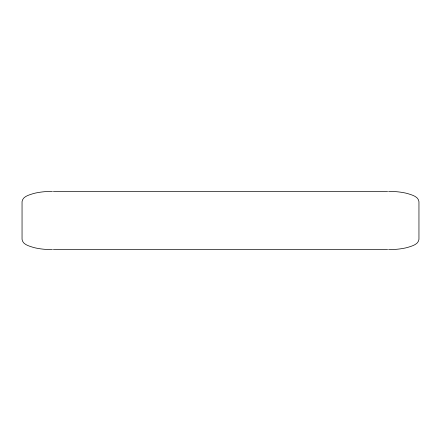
<?xml version="1.0" encoding="UTF-8"?>
<svg xmlns="http://www.w3.org/2000/svg" width="441" height="441" viewBox="0 0 441 441"><rect width="100%" height="100%" fill="white"/><g stroke="black" fill="none" stroke-linecap="round" stroke-linejoin="round"><path stroke-width="0.66" d="M52.402 191.35C46.305 191.366 39.734 191.951 33.637 193.489C29.371 194.922 22.728 196.289 22.05 201.642L22.05 239.358C22.728 244.711 29.371 246.078 33.637 247.511C39.734 249.049 46.316 249.634 52.402 249.65M53.389 191.35L387.611 191.35M388.598 191.35C394.695 191.366 401.266 191.951 407.363 193.489C411.629 194.922 418.272 196.289 418.95 201.642L418.95 239.358C418.272 244.711 411.629 246.078 407.363 247.511C401.266 249.049 394.684 249.634 388.598 249.65M53.389 249.65L387.611 249.65"/></g></svg>
